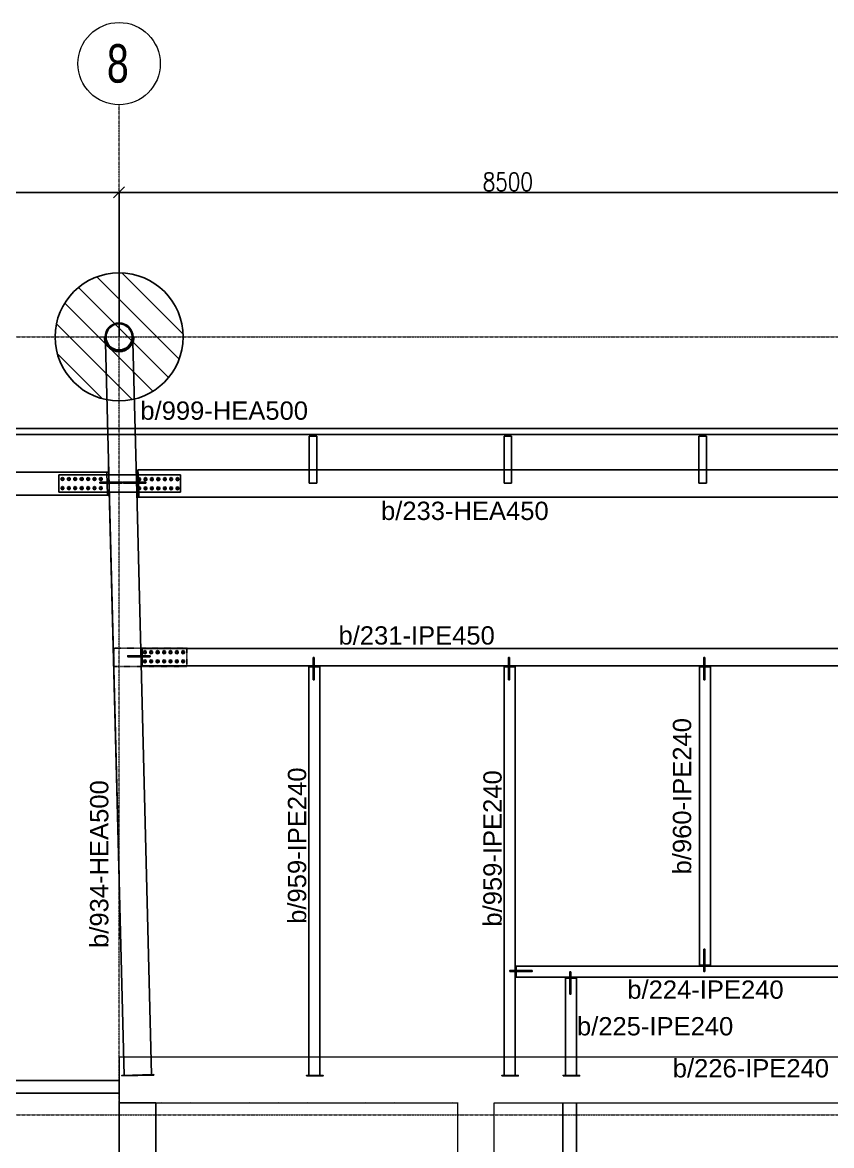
# Model space of a CAD drawing. Header units: millimetres. Extents: x -999 to 93225, y -17477 to 29086.
# Drawn here: x 20336 to 29182, y 16813 to 29086 of the extents above; entities that cross this region are included whole.
import ezdxf
from ezdxf.enums import TextEntityAlignment as Align

# ---------------------------------------------------------------- set-up
doc = ezdxf.new("R2010")
doc.units = ezdxf.units.MM
doc.header["$LTSCALE"] = 0.4
for name, pattern in [('Dash', [0.9525, 0.47625, -0.47625]), ('DXK_LINE_DOT2', [3.9198, 1.9599, -1.9599]), ('Grid Line', [3.33375, 1.905, -0.47625, 0.47625, -0.47625])]:
    doc.linetypes.add(name, pattern=pattern)
doc.layers.get('0').update_dxf_attribs({"color": 255})
for name, color, linetype, lineweight in [('0-2', 7, 'Dash', 9), ('0-3', 250, 'Continuous', 5), ('E_COLUMNAS', 1, 'Continuous', 18), ('E_COLUMNAS-1', 1, 'Continuous', 25), ('E_EJES', 8, 'Continuous', 9), ('E_EJES-1', 8, 'Grid Line', 9), ('E_MUROS', 2, 'Continuous', 18), ('E_TEXTO', 3, 'Continuous', 9), ('E_VIGAS-1', 254, 'Continuous', 25), ('E_VIGAS-2', 8, 'Continuous', 25), ('I-WALL-1', 2, 'Continuous', 18)]:
    doc.layers.add(name, color=color, linetype=linetype, lineweight=lineweight)
doc.layers.add('COTAS', color=8, linetype='Continuous')
doc.layers.add('P_PLATINA', color=6, linetype='Continuous')
doc.styles.add('CNI_COTAS', font='romans.shx', dxfattribs={"width": 0.8})
doc.styles.add('Swis721 LtCn BT', font='swisscl.ttf', dxfattribs={"height": 0.42})
doc.styles.add('VERDANA', font='arial.ttf')
doc.dimstyles.new('1.5', dxfattribs={"dimscale": 0, "dimtxt": 200, "dimasz": 120, "dimexe": 4, "dimexo": 4, "dimgap": 15, "dimtad": 1, "dimdec": 0, "dimzin": 4, "dimdsep": 46, "dimtxsty": 'CNI_COTAS', "dimblk": 'OBLIQUE', "dimcen": -0.09, "dimclrd": 256, "dimclrt": 3, "dimadec": 0, "dimazin": 0, "dimtfac": 1, "dimtdec": 0, "dimtmove": 2, "dimatfit": 0, "dimldrblk": 'OBLIQUE', "dimfxl": 0.05, "dimtolj": 1, "dimtzin": 0, "dimarcsym": 0})

# ---------------------------------------------------------------- blocks, each defined once
blk = doc.blocks.new('EST_SFM_VIGA-METALICA-SECCION-C - EST_SFM_VIGA-METALICA-UPN160-1505289-_10_00m_N_E_-NIVEL-3 DOC')
at = {"layer": 'E_VIGAS-1'}
for p, q in [((44.822, 0.018), (-44.831, 0.018)), ((-44.831, -0.047), (44.822, -0.047))]:
    blk.add_line(p, q, dxfattribs=at)
blk = doc.blocks.new('DCTIB_CNI_EST_MOD-1A-FAC_0001_rvt-2-_10_00m_N_E_-NIVEL-3 DOC')
at = {"layer": 'E_VIGAS-1'}
for p, q in [((-63.583, 165.076), (-63.583, 165.077)), ((-63.583, 165.077), (-63.555, 165.077)), ((-63.583, 165.076), (-63.501, 165.076)), ((-63.501, 165.076), (-63.583, 165.076)), ((-63.583, 165.076), (-63.583, 164.564)), ((-63.545, 165.082), (-63.545, 165.096)), ((-63.545, 165.077), (-63.545, 165.082)), ((-63.54, 165.096), (-63.54, 165.082)), ((-63.54, 165.082), (-63.54, 165.077)), ((-63.529, 165.077), (-63.501, 165.077)), ((-63.501, 165.077), (-63.501, 165.076)), ((-63.501, 165.076), (-63.501, 164.564)), ((-61.453, 165.076), (-61.453, 165.077)), ((-61.453, 165.077), (-61.425, 165.077)), ((-61.453, 165.076), (-61.371, 165.076)), ((-61.371, 165.076), (-61.453, 165.076)), ((-61.453, 165.076), (-61.453, 164.564)), ((-61.415, 165.082), (-61.415, 165.096)), ((-61.415, 165.077), (-61.415, 165.082)), ((-61.41, 165.096), (-61.41, 165.082)), ((-61.41, 165.082), (-61.41, 165.077)), ((-61.399, 165.077), (-61.371, 165.077)), ((-61.371, 165.077), (-61.371, 165.076)), ((-61.371, 165.076), (-61.371, 164.564)), ((-59.323, 165.076), (-59.323, 165.077)), ((-59.323, 165.077), (-59.295, 165.077)), ((-59.323, 165.076), (-59.241, 165.076)), ((-59.241, 165.076), (-59.323, 165.076)), ((-59.323, 165.076), (-59.323, 164.564)), ((-59.285, 165.082), (-59.285, 165.096)), ((-59.285, 165.077), (-59.285, 165.082)), ((-59.28, 165.096), (-59.28, 165.082)), ((-59.28, 165.082), (-59.28, 165.077)), ((-59.269, 165.077), (-59.241, 165.077)), ((-59.241, 165.077), (-59.241, 165.076)), ((-59.241, 165.076), (-59.241, 164.564)), ((-63.501, 164.564), (-63.583, 164.564)), ((-61.371, 164.564), (-61.453, 164.564)), ((-59.241, 164.564), (-59.323, 164.564))]:
    blk.add_line(p, q, dxfattribs=at)
for points, knots in [([(-63.555, 165.077), (-63.554, 165.077), (-63.553, 165.077), (-63.55, 165.077), (-63.548, 165.078), (-63.546, 165.078), (-63.545, 165.08), (-63.545, 165.081), (-63.545, 165.082)], [0, 0, 0, 0, 0.142857, 0.285714, 0.428571, 0.571429, 0.785714, 1, 1, 1, 1]), ([(-63.545, 165.082), (-63.545, 165.081), (-63.545, 165.08), (-63.547, 165.078), (-63.548, 165.078), (-63.55, 165.077), (-63.551, 165.077), (-63.552, 165.077), (-63.554, 165.077), (-63.555, 165.077)], [0, 0, 0, 0, 0.285714, 0.428571, 0.571429, 0.678571, 0.732143, 0.785714, 1, 1, 1, 1]), ([(-63.529, 165.077), (-63.53, 165.077), (-63.531, 165.077), (-63.534, 165.077), (-63.536, 165.078), (-63.538, 165.078), (-63.539, 165.08), (-63.54, 165.081), (-63.54, 165.082)], [0, 0, 0, 0, 0.142857, 0.285714, 0.428571, 0.571429, 0.785714, 1, 1, 1, 1]), ([(-63.54, 165.082), (-63.54, 165.081), (-63.539, 165.08), (-63.538, 165.078), (-63.536, 165.078), (-63.535, 165.077), (-63.534, 165.077), (-63.532, 165.077), (-63.53, 165.077), (-63.529, 165.077)], [0, 0, 0, 0, 0.285714, 0.428571, 0.571429, 0.678571, 0.732143, 0.785714, 1, 1, 1, 1]), ([(-61.425, 165.077), (-61.424, 165.077), (-61.423, 165.077), (-61.42, 165.077), (-61.418, 165.078), (-61.416, 165.078), (-61.415, 165.08), (-61.415, 165.081), (-61.415, 165.082)], [0, 0, 0, 0, 0.142857, 0.285714, 0.428571, 0.571429, 0.785714, 1, 1, 1, 1]), ([(-61.415, 165.082), (-61.415, 165.081), (-61.415, 165.08), (-61.417, 165.078), (-61.418, 165.078), (-61.42, 165.077), (-61.421, 165.077), (-61.422, 165.077), (-61.424, 165.077), (-61.425, 165.077)], [0, 0, 0, 0, 0.285714, 0.428571, 0.571429, 0.678571, 0.732143, 0.785714, 1, 1, 1, 1]), ([(-61.399, 165.077), (-61.4, 165.077), (-61.401, 165.077), (-61.404, 165.077), (-61.406, 165.078), (-61.408, 165.078), (-61.409, 165.08), (-61.41, 165.081), (-61.41, 165.082)], [0, 0, 0, 0, 0.142857, 0.285714, 0.428571, 0.571429, 0.785714, 1, 1, 1, 1]), ([(-61.41, 165.082), (-61.41, 165.081), (-61.409, 165.08), (-61.408, 165.078), (-61.406, 165.078), (-61.405, 165.077), (-61.404, 165.077), (-61.402, 165.077), (-61.4, 165.077), (-61.399, 165.077)], [0, 0, 0, 0, 0.285714, 0.428571, 0.571429, 0.678571, 0.732143, 0.785714, 1, 1, 1, 1]), ([(-59.295, 165.077), (-59.294, 165.077), (-59.293, 165.077), (-59.29, 165.077), (-59.288, 165.078), (-59.286, 165.078), (-59.285, 165.08), (-59.285, 165.081), (-59.285, 165.082)], [0, 0, 0, 0, 0.142857, 0.285714, 0.428571, 0.571429, 0.785714, 1, 1, 1, 1]), ([(-59.285, 165.082), (-59.285, 165.081), (-59.285, 165.08), (-59.287, 165.078), (-59.288, 165.078), (-59.29, 165.077), (-59.291, 165.077), (-59.292, 165.077), (-59.294, 165.077), (-59.295, 165.077)], [0, 0, 0, 0, 0.285714, 0.428571, 0.571429, 0.678571, 0.732143, 0.785714, 1, 1, 1, 1]), ([(-59.269, 165.077), (-59.27, 165.077), (-59.271, 165.077), (-59.274, 165.077), (-59.276, 165.078), (-59.278, 165.078), (-59.279, 165.08), (-59.28, 165.081), (-59.28, 165.082)], [0, 0, 0, 0, 0.142857, 0.285714, 0.428571, 0.571429, 0.785714, 1, 1, 1, 1]), ([(-59.28, 165.082), (-59.28, 165.081), (-59.279, 165.08), (-59.278, 165.078), (-59.276, 165.078), (-59.275, 165.077), (-59.274, 165.077), (-59.272, 165.077), (-59.27, 165.077), (-59.269, 165.077)], [0, 0, 0, 0, 0.285714, 0.428571, 0.571429, 0.678571, 0.732143, 0.785714, 1, 1, 1, 1])]:
    blk.add_open_spline(points, degree=3, knots=knots, dxfattribs=at)
blk.add_blockref('EST_SFM_VIGA-METALICA-SECCION-C - EST_SFM_VIGA-METALICA-UPN160-1505289-_10_00m_N_E_-NIVEL-3 DOC', (-41.042, 165.143), dxfattribs=at)
blk = doc.blocks.new('Grid - CNI_NOMBRE EJES-372759-_10_00m_N_E_-NIVEL-3 DOC')
at = {"layer": 'E_EJES'}
blk.add_circle((0, 0), 0.003, dxfattribs=at)
blk = doc.blocks.new('Bolt-72574620-2394 - 1471')
at = {"color": 253, "linetype": 'Continuous'}
for p, q in [((29976, 28239), (29991, 28247)), ((29976, 28221), (29976, 28239)), ((29991, 28247), (30006, 28239)), ((30006, 28239), (30006, 28221)), ((30046, 28239), (30061, 28247)), ((30046, 28221), (30046, 28239)), ((30061, 28247), (30076, 28239)), ((30076, 28239), (30076, 28221)), ((30116, 28239), (30131, 28247)), ((30116, 28221), (30116, 28239)), ((30131, 28247), (30146, 28239)), ((30146, 28239), (30146, 28221)), ((30186, 28239), (30201, 28247)), ((30186, 28221), (30186, 28239)), ((30201, 28247), (30216, 28239)), ((30216, 28239), (30216, 28221)), ((30256, 28239), (30271, 28247)), ((30256, 28221), (30256, 28239)), ((30271, 28247), (30286, 28239)), ((30286, 28239), (30286, 28221)), ((30326, 28239), (30341, 28247)), ((30326, 28221), (30326, 28239)), ((30341, 28247), (30356, 28239)), ((30356, 28239), (30356, 28221)), ((30396, 28239), (30411, 28247)), ((30396, 28221), (30396, 28239)), ((30411, 28247), (30426, 28239)), ((30426, 28239), (30426, 28221)), ((29991, 28213), (29976, 28221)), ((29976, 28139), (29991, 28147)), ((29976, 28121), (29976, 28139)), ((29991, 28113), (29976, 28121)), ((30006, 28221), (29991, 28213)), ((29991, 28147), (30006, 28139)), ((30006, 28121), (29991, 28113)), ((30006, 28139), (30006, 28121)), ((30061, 28213), (30046, 28221)), ((30046, 28139), (30061, 28147)), ((30046, 28121), (30046, 28139)), ((30061, 28113), (30046, 28121)), ((30076, 28221), (30061, 28213)), ((30061, 28147), (30076, 28139)), ((30076, 28121), (30061, 28113)), ((30076, 28139), (30076, 28121)), ((30131, 28213), (30116, 28221)), ((30116, 28139), (30131, 28147)), ((30116, 28121), (30116, 28139)), ((30131, 28113), (30116, 28121)), ((30146, 28221), (30131, 28213)), ((30131, 28147), (30146, 28139)), ((30146, 28121), (30131, 28113)), ((30146, 28139), (30146, 28121)), ((30201, 28213), (30186, 28221)), ((30186, 28139), (30201, 28147)), ((30186, 28121), (30186, 28139)), ((30201, 28113), (30186, 28121)), ((30216, 28221), (30201, 28213)), ((30201, 28147), (30216, 28139)), ((30216, 28121), (30201, 28113)), ((30216, 28139), (30216, 28121)), ((30271, 28213), (30256, 28221)), ((30256, 28139), (30271, 28147)), ((30256, 28121), (30256, 28139)), ((30271, 28113), (30256, 28121)), ((30286, 28221), (30271, 28213)), ((30271, 28147), (30286, 28139)), ((30286, 28121), (30271, 28113)), ((30286, 28139), (30286, 28121)), ((30341, 28213), (30326, 28221)), ((30326, 28139), (30341, 28147)), ((30326, 28121), (30326, 28139)), ((30341, 28113), (30326, 28121)), ((30356, 28221), (30341, 28213)), ((30341, 28147), (30356, 28139)), ((30356, 28121), (30341, 28113)), ((30356, 28139), (30356, 28121)), ((30411, 28213), (30396, 28221)), ((30396, 28139), (30411, 28147)), ((30396, 28121), (30396, 28139)), ((30411, 28113), (30396, 28121)), ((30426, 28221), (30411, 28213)), ((30411, 28147), (30426, 28139)), ((30426, 28121), (30411, 28113)), ((30426, 28139), (30426, 28121))]:
    blk.add_line(p, q, dxfattribs=at)
for centre, radius, start, end in [((29991, 28230), 11.5, 18, 198), ((29991, 28230), 10, 90, 270), ((29991, 28230), 11.5, 198, 18), ((29991, 28230), 10, 270, 90), ((30061, 28230), 11.5, 18, 198), ((30061, 28230), 10, 90, 270), ((30061, 28230), 11.5, 198, 18), ((30061, 28230), 10, 270, 90), ((30131, 28230), 11.5, 18, 198), ((30131, 28230), 10, 90, 270), ((30131, 28230), 11.5, 198, 18), ((30131, 28230), 10, 270, 90), ((30201, 28230), 11.5, 18, 198), ((30201, 28230), 10, 90, 270), ((30201, 28230), 11.5, 198, 18), ((30201, 28230), 10, 270, 90), ((30271, 28230), 11.5, 18, 198), ((30271, 28230), 10, 90, 270), ((30271, 28230), 11.5, 198, 18), ((30271, 28230), 10, 270, 90), ((30341, 28230), 11.5, 18, 198), ((30341, 28230), 10, 90, 270), ((30341, 28230), 11.5, 198, 18), ((30341, 28230), 10, 270, 90), ((30411, 28230), 11.5, 18, 198), ((30411, 28230), 10, 90, 270), ((30411, 28230), 11.5, 198, 18), ((30411, 28230), 10, 270, 90), ((29991, 28130), 11.5, 18, 198), ((29991, 28130), 10, 90, 270), ((29991, 28130), 11.5, 198, 18), ((29991, 28130), 10, 270, 90), ((30061, 28130), 11.5, 18, 198), ((30061, 28130), 10, 90, 270), ((30061, 28130), 11.5, 198, 18), ((30061, 28130), 10, 270, 90), ((30131, 28130), 11.5, 18, 198), ((30131, 28130), 10, 90, 270), ((30131, 28130), 11.5, 198, 18), ((30131, 28130), 10, 270, 90), ((30201, 28130), 11.5, 18, 198), ((30201, 28130), 10, 90, 270), ((30201, 28130), 11.5, 198, 18), ((30201, 28130), 10, 270, 90), ((30271, 28130), 11.5, 18, 198), ((30271, 28130), 10, 90, 270), ((30271, 28130), 11.5, 198, 18), ((30271, 28130), 10, 270, 90), ((30341, 28130), 11.5, 18, 198), ((30341, 28130), 10, 90, 270), ((30341, 28130), 11.5, 198, 18), ((30341, 28130), 10, 270, 90), ((30411, 28130), 11.5, 18, 198), ((30411, 28130), 10, 90, 270), ((30411, 28130), 11.5, 198, 18), ((30411, 28130), 10, 270, 90)]:
    blk.add_arc(centre, radius, start, end, dxfattribs=at)
blk = doc.blocks.new('Bolt-72574620-2134 - 1471')
at = {"color": 253, "linetype": 'Continuous'}
for p, q in [((29089, 30135), (29104, 30144)), ((29089, 30118), (29089, 30135)), ((29104, 30109), (29089, 30118)), ((29104, 30144), (29119, 30135)), ((29119, 30118), (29104, 30109)), ((29119, 30135), (29119, 30118)), ((29159, 30135), (29174, 30144)), ((29159, 30118), (29159, 30135)), ((29174, 30109), (29159, 30118)), ((29174, 30144), (29189, 30135)), ((29189, 30118), (29174, 30109)), ((29189, 30135), (29189, 30118)), ((29229, 30135), (29244, 30144)), ((29229, 30118), (29229, 30135)), ((29244, 30109), (29229, 30118)), ((29244, 30144), (29259, 30135)), ((29259, 30118), (29244, 30109)), ((29259, 30135), (29259, 30118)), ((29299, 30135), (29314, 30144)), ((29299, 30118), (29299, 30135)), ((29314, 30109), (29299, 30118)), ((29314, 30144), (29329, 30135)), ((29329, 30118), (29314, 30109)), ((29329, 30135), (29329, 30118)), ((29369, 30135), (29384, 30144)), ((29369, 30118), (29369, 30135)), ((29384, 30109), (29369, 30118)), ((29384, 30144), (29399, 30135)), ((29399, 30118), (29384, 30109)), ((29399, 30135), (29399, 30118)), ((29439, 30135), (29454, 30144)), ((29439, 30118), (29439, 30135)), ((29454, 30109), (29439, 30118)), ((29454, 30144), (29469, 30135)), ((29469, 30118), (29454, 30109)), ((29469, 30135), (29469, 30118)), ((29509, 30136), (29524, 30144)), ((29509, 30118), (29509, 30136)), ((29524, 30110), (29509, 30118)), ((29524, 30144), (29539, 30136)), ((29539, 30118), (29524, 30110)), ((29539, 30136), (29539, 30118)), ((29089, 30035), (29104, 30044)), ((29089, 30018), (29089, 30035)), ((29104, 30009), (29089, 30018)), ((29104, 30044), (29119, 30035)), ((29119, 30018), (29104, 30009)), ((29119, 30035), (29119, 30018)), ((29159, 30035), (29174, 30044)), ((29159, 30018), (29159, 30035)), ((29174, 30009), (29159, 30018)), ((29174, 30044), (29189, 30035)), ((29189, 30018), (29174, 30009)), ((29189, 30035), (29189, 30018)), ((29229, 30035), (29244, 30044)), ((29229, 30018), (29229, 30035)), ((29244, 30009), (29229, 30018)), ((29244, 30044), (29259, 30035)), ((29259, 30018), (29244, 30009)), ((29259, 30035), (29259, 30018)), ((29299, 30035), (29314, 30044)), ((29299, 30018), (29299, 30035)), ((29314, 30009), (29299, 30018)), ((29314, 30044), (29329, 30035)), ((29329, 30018), (29314, 30009)), ((29329, 30035), (29329, 30018)), ((29369, 30035), (29384, 30044)), ((29369, 30018), (29369, 30035)), ((29384, 30009), (29369, 30018)), ((29384, 30044), (29399, 30035)), ((29399, 30018), (29384, 30009)), ((29399, 30035), (29399, 30018)), ((29439, 30035), (29454, 30044)), ((29439, 30018), (29439, 30035)), ((29454, 30009), (29439, 30018)), ((29454, 30044), (29469, 30035)), ((29469, 30018), (29454, 30009)), ((29469, 30035), (29469, 30018)), ((29509, 30036), (29524, 30044)), ((29509, 30018), (29509, 30036)), ((29524, 30010), (29509, 30018)), ((29524, 30044), (29539, 30036)), ((29539, 30018), (29524, 30010)), ((29539, 30036), (29539, 30018))]:
    blk.add_line(p, q, dxfattribs=at)
for centre, radius, start, end in [((29104, 30126), 11.5, 18.073, 198.073), ((29104, 30126), 11.5, 198.073, 18.073), ((29104, 30126), 10, 90.073, 270.073), ((29104, 30126), 10, 270.073, 90.073), ((29174, 30126), 11.5, 18.073, 198.073), ((29174, 30126), 11.5, 198.073, 18.073), ((29174, 30126), 10, 90.073, 270.073), ((29174, 30126), 10, 270.073, 90.073), ((29244, 30127), 11.5, 18.073, 198.073), ((29244, 30127), 11.5, 198.073, 18.073), ((29244, 30127), 10, 90.073, 270.073), ((29244, 30127), 10, 270.073, 90.073), ((29314, 30127), 11.5, 18.073, 198.073), ((29314, 30127), 11.5, 198.073, 18.073), ((29314, 30127), 10, 90.073, 270.073), ((29314, 30127), 10, 270.073, 90.073), ((29384, 30127), 11.5, 18.073, 198.073), ((29384, 30127), 11.5, 198.073, 18.073), ((29384, 30127), 10, 90.073, 270.073), ((29384, 30127), 10, 270.073, 90.073), ((29454, 30127), 11.5, 18.073, 198.073), ((29454, 30127), 11.5, 198.073, 18.073), ((29454, 30127), 10, 90.073, 270.073), ((29454, 30127), 10, 270.073, 90.073), ((29524, 30127), 11.5, 18.073, 198.073), ((29524, 30127), 11.5, 198.073, 18.073), ((29524, 30127), 10, 90.073, 270.073), ((29524, 30127), 10, 270.073, 90.073), ((29104, 30026), 11.5, 18.073, 198.073), ((29104, 30026), 11.5, 198.073, 18.073), ((29104, 30026), 10, 90.073, 270.073), ((29104, 30026), 10, 270.073, 90.073), ((29174, 30026), 11.5, 18.073, 198.073), ((29174, 30026), 11.5, 198.073, 18.073), ((29174, 30026), 10, 90.073, 270.073), ((29174, 30026), 10, 270.073, 90.073), ((29244, 30027), 11.5, 18.073, 198.073), ((29244, 30027), 11.5, 198.073, 18.073), ((29244, 30027), 10, 90.073, 270.073), ((29244, 30027), 10, 270.073, 90.073), ((29314, 30027), 11.5, 18.073, 198.073), ((29314, 30027), 11.5, 198.073, 18.073), ((29314, 30027), 10, 90.073, 270.073), ((29314, 30027), 10, 270.073, 90.073), ((29384, 30027), 11.5, 18.073, 198.073), ((29384, 30027), 11.5, 198.073, 18.073), ((29384, 30027), 10, 90.073, 270.073), ((29384, 30027), 10, 270.073, 90.073), ((29454, 30027), 11.5, 18.073, 198.073), ((29454, 30027), 11.5, 198.073, 18.073), ((29454, 30027), 10, 90.073, 270.073), ((29454, 30027), 10, 270.073, 90.073), ((29524, 30027), 11.5, 18.073, 198.073), ((29524, 30027), 11.5, 198.073, 18.073), ((29524, 30027), 10, 90.073, 270.073), ((29524, 30027), 10, 270.073, 90.073)]:
    blk.add_arc(centre, radius, start, end, dxfattribs=at)
blk = doc.blocks.new('Part-72574620-2131 - 1471')
at = {"color": 253, "linetype": 'Continuous'}
for p, q in [((29064, 30173), (30396, 30174)), ((29064, 29983), (29064, 30173)), ((30396, 30174), (30396, 29983)), ((30396, 29983), (29064, 29983))]:
    blk.add_line(p, q, dxfattribs=at)
blk = doc.blocks.new('Bolt-72574620-2133 - 1471')
at = {"color": 253, "linetype": 'Continuous'}
for p, q in [((29927, 30134), (29942, 30142)), ((29927, 30116), (29927, 30134)), ((29942, 30108), (29927, 30116)), ((29942, 30142), (29957, 30134)), ((29957, 30116), (29942, 30108)), ((29957, 30134), (29957, 30116)), ((29997, 30134), (30012, 30142)), ((29997, 30116), (29997, 30134)), ((30012, 30108), (29997, 30116)), ((30012, 30142), (30027, 30134)), ((30027, 30116), (30012, 30108)), ((30027, 30134), (30027, 30116)), ((30067, 30134), (30082, 30142)), ((30067, 30116), (30067, 30134)), ((30082, 30108), (30067, 30116)), ((30082, 30142), (30097, 30134)), ((30097, 30116), (30082, 30108)), ((30097, 30134), (30097, 30116)), ((30137, 30134), (30152, 30143)), ((30137, 30117), (30137, 30134)), ((30152, 30108), (30137, 30117)), ((30152, 30143), (30167, 30134)), ((30167, 30117), (30152, 30108)), ((30167, 30134), (30167, 30117)), ((30207, 30134), (30222, 30143)), ((30207, 30117), (30207, 30134)), ((30222, 30108), (30207, 30117)), ((30222, 30143), (30237, 30134)), ((30237, 30117), (30222, 30108)), ((30237, 30134), (30237, 30117)), ((30277, 30134), (30292, 30143)), ((30277, 30117), (30277, 30134)), ((30292, 30108), (30277, 30117)), ((30292, 30143), (30307, 30134)), ((30307, 30117), (30292, 30108)), ((30307, 30134), (30307, 30117)), ((30347, 30134), (30362, 30143)), ((30347, 30117), (30347, 30134)), ((30362, 30108), (30347, 30117)), ((30362, 30143), (30377, 30134)), ((30377, 30117), (30362, 30108)), ((30377, 30134), (30377, 30117)), ((29927, 30034), (29942, 30042)), ((29927, 30016), (29927, 30034)), ((29942, 30008), (29927, 30016)), ((29942, 30042), (29957, 30034)), ((29957, 30016), (29942, 30008)), ((29957, 30034), (29957, 30016)), ((29997, 30034), (30012, 30042)), ((29997, 30016), (29997, 30034)), ((30012, 30008), (29997, 30016)), ((30012, 30042), (30027, 30034)), ((30027, 30016), (30012, 30008)), ((30027, 30034), (30027, 30016)), ((30067, 30034), (30082, 30042)), ((30067, 30016), (30067, 30034)), ((30082, 30008), (30067, 30016)), ((30082, 30042), (30097, 30034)), ((30097, 30016), (30082, 30008)), ((30097, 30034), (30097, 30016)), ((30137, 30034), (30152, 30043)), ((30137, 30017), (30137, 30034)), ((30152, 30008), (30137, 30017)), ((30152, 30043), (30167, 30034)), ((30167, 30017), (30152, 30008)), ((30167, 30034), (30167, 30017)), ((30207, 30034), (30222, 30043)), ((30207, 30017), (30207, 30034)), ((30222, 30008), (30207, 30017)), ((30222, 30043), (30237, 30034)), ((30237, 30017), (30222, 30008)), ((30237, 30034), (30237, 30017)), ((30277, 30034), (30292, 30043)), ((30277, 30017), (30277, 30034)), ((30292, 30008), (30277, 30017)), ((30292, 30043), (30307, 30034)), ((30307, 30017), (30292, 30008)), ((30307, 30034), (30307, 30017)), ((30347, 30034), (30362, 30043)), ((30347, 30017), (30347, 30034)), ((30362, 30008), (30347, 30017)), ((30362, 30043), (30377, 30034)), ((30377, 30017), (30362, 30008)), ((30377, 30034), (30377, 30017))]:
    blk.add_line(p, q, dxfattribs=at)
for centre, radius, start, end in [((29942, 30125), 11.5, 18.073, 198.073), ((29942, 30125), 11.5, 198.073, 18.073), ((29942, 30125), 10, 90.073, 270.073), ((29942, 30125), 10, 270.073, 90.073), ((30012, 30125), 11.5, 18.073, 198.073), ((30012, 30125), 11.5, 198.073, 18.073), ((30012, 30125), 10, 90.073, 270.073), ((30012, 30125), 10, 270.073, 90.073), ((30082, 30125), 11.5, 18.073, 198.073), ((30082, 30125), 11.5, 198.073, 18.073), ((30082, 30125), 10, 90.073, 270.073), ((30082, 30125), 10, 270.073, 90.073), ((30152, 30125), 11.5, 18.073, 198.073), ((30152, 30125), 11.5, 198.073, 18.073), ((30152, 30125), 10, 90.073, 270.073), ((30152, 30125), 10, 270.073, 90.073), ((30222, 30125), 11.5, 18.073, 198.073), ((30222, 30125), 11.5, 198.073, 18.073), ((30222, 30125), 10, 90.073, 270.073), ((30222, 30125), 10, 270.073, 90.073), ((30292, 30125), 11.5, 18.073, 198.073), ((30292, 30125), 11.5, 198.073, 18.073), ((30292, 30125), 10, 90.073, 270.073), ((30292, 30125), 10, 270.073, 90.073), ((30362, 30125), 11.5, 18.073, 198.073), ((30362, 30125), 11.5, 198.073, 18.073), ((30362, 30125), 10, 90.073, 270.073), ((30362, 30125), 10, 270.073, 90.073), ((29942, 30025), 11.5, 18.073, 198.073), ((29942, 30025), 11.5, 198.073, 18.073), ((29942, 30025), 10, 90.073, 270.073), ((29942, 30025), 10, 270.073, 90.073), ((30012, 30025), 11.5, 18.073, 198.073), ((30012, 30025), 11.5, 198.073, 18.073), ((30012, 30025), 10, 90.073, 270.073), ((30012, 30025), 10, 270.073, 90.073), ((30082, 30025), 11.5, 18.073, 198.073), ((30082, 30025), 11.5, 198.073, 18.073), ((30082, 30025), 10, 90.073, 270.073), ((30082, 30025), 10, 270.073, 90.073), ((30152, 30025), 11.5, 18.073, 198.073), ((30152, 30025), 11.5, 198.073, 18.073), ((30152, 30025), 10, 90.073, 270.073), ((30152, 30025), 10, 270.073, 90.073), ((30222, 30025), 11.5, 18.073, 198.073), ((30222, 30025), 11.5, 198.073, 18.073), ((30222, 30025), 10, 90.073, 270.073), ((30222, 30025), 10, 270.073, 90.073), ((30292, 30025), 11.5, 18.073, 198.073), ((30292, 30025), 11.5, 198.073, 18.073), ((30292, 30025), 10, 90.073, 270.073), ((30292, 30025), 10, 270.073, 90.073), ((30362, 30025), 11.5, 18.073, 198.073), ((30362, 30025), 11.5, 198.073, 18.073), ((30362, 30025), 10, 90.073, 270.073), ((30362, 30025), 10, 270.073, 90.073)]:
    blk.add_arc(centre, radius, start, end, dxfattribs=at)
blk = doc.blocks.new('Part-72574620-2393 - 1471')
at = {"color": 253, "linetype": 'DXK_LINE_DOT2'}
for p, q in [((29651, 28075), (29652, 28275)), ((29652, 28275), (30452, 28275)), ((30452, 28275), (30451, 28075)), ((30451, 28075), (29651, 28075))]:
    blk.add_line(p, q, dxfattribs=at)
blk = doc.blocks.new('_Oblique')
at = {"color": 0, "linetype": 'ByBlock', "lineweight": -2}
blk.add_line((-0.5, -0.5), (0.5, 0.5), dxfattribs=at)
blk = doc.blocks.new('*D842')
at = {"layer": 'COTAS', "color": 0, "lineweight": -2, "transparency": 16777216}
for p, q in [((12892, 25654), (12892, 27233)), ((21392, 25654), (21392, 27233))]:
    blk.add_line(p, q, dxfattribs=at)
at = {"layer": 'COTAS', "lineweight": -2, "transparency": 16777216}
blk.add_line((12892, 27229), (21392, 27229), dxfattribs=at)
at = {"layer": 'Defpoints', "color": 0, "transparency": 16777216}
for p in [(21392, 27229), (12892, 25650), (21392, 25650)]:
    blk.add_point(p, dxfattribs=at)
at = {"layer": 'COTAS', "lineweight": -2, "transparency": 16777216, "xscale": 120, "yscale": 120, "zscale": 120, "rotation": 180}
blk.add_blockref('_Oblique', (12892, 27229), dxfattribs=at)
at = {"layer": 'COTAS', "lineweight": -2, "transparency": 16777216, "xscale": 120, "yscale": 120, "zscale": 120}
blk.add_blockref('_Oblique', (21392, 27229), dxfattribs=at)
at = {"layer": 'COTAS', "color": 3, "transparency": 16777216, "insert": (17142, 27344), "char_height": 200, "attachment_point": 5, "style": 'CNI_COTAS'}
blk.add_mtext('\\A1;8500', dxfattribs=at)
blk = doc.blocks.new('*D843')
at = {"layer": 'COTAS', "color": 0, "lineweight": -2, "transparency": 16777216}
for p, q in [((21392, 25654), (21392, 27233)), ((29892, 25689), (29892, 27233))]:
    blk.add_line(p, q, dxfattribs=at)
at = {"layer": 'COTAS', "lineweight": -2, "transparency": 16777216}
blk.add_line((21392, 27229), (29892, 27229), dxfattribs=at)
at = {"layer": 'Defpoints', "color": 0, "transparency": 16777216}
for p in [(29892, 27229), (29892, 25685), (21392, 25650)]:
    blk.add_point(p, dxfattribs=at)
at = {"layer": 'COTAS', "lineweight": -2, "transparency": 16777216, "xscale": 120, "yscale": 120, "zscale": 120, "rotation": 180}
blk.add_blockref('_Oblique', (21392, 27229), dxfattribs=at)
at = {"layer": 'COTAS', "lineweight": -2, "transparency": 16777216, "xscale": 120, "yscale": 120, "zscale": 120}
blk.add_blockref('_Oblique', (29892, 27229), dxfattribs=at)
at = {"layer": 'COTAS', "color": 3, "transparency": 16777216, "insert": (25642, 27344), "char_height": 200, "attachment_point": 5, "style": 'CNI_COTAS'}
blk.add_mtext('\\A1;8500', dxfattribs=at)

msp = doc.modelspace()

# ---------------------------------------------------------------- hatches: boundary and pattern name
at = {"layer": 'E_COLUMNAS'}
h = msp.add_hatch(dxfattribs=at)
h.set_pattern_fill('FP_1', color=256, scale=1000, style=0, pattern_type=2)
h.set_pattern_definition([(135, (87054.57, -115012.8), (-159.09903, -159.09903), [])])
h.paths.add_polyline_path([(21392.5, 24949.6), (21483.8, 24955.6), (21573.6, 24973.5), (21660.4, 25002.9), (21742.5, 25043.4), (21818.6, 25094.3), (21887.5, 25154.6), (21947.8, 25223.5), (21998.7, 25299.6), (22039.2, 25381.7), (22068.6, 25468.4), (22086.5, 25558.2), (22092.5, 25649.6), (22086.5, 25741), (22068.6, 25830.8), (22039.2, 25917.5), (21998.7, 25999.6), (21947.8, 26075.7), (21887.5, 26144.6), (21818.6, 26205), (21736.1, 26259), (21660.4, 26296.3), (21573.6, 26325.8), (21483.8, 26343.6), (21392.5, 26349.6), (21301.1, 26343.6), (21211.3, 26325.8), (21124.6, 26296.3), (21042.5, 26255.8), (20966.3, 26205), (20897.5, 26144.6), (20837.1, 26075.7), (20786.3, 25999.6), (20745.8, 25917.5), (20716.3, 25830.8), (20698.5, 25741), (20692.5, 25649.6), (20698.5, 25558.2), (20716.3, 25468.4), (20745.8, 25381.7), (20786.3, 25299.6), (20837.1, 25223.5), (20897.5, 25154.6), (20966.3, 25094.3), (21042.5, 25043.4), (21124.6, 25002.9), (21211.3, 24973.5), (21301.1, 24955.6)])
h = msp.add_hatch(dxfattribs=at)
h.set_pattern_fill('FP_1', color=256, scale=1000, style=0, pattern_type=2)
h.set_pattern_definition([(135, (87054.57, -115012.8), (-159.09903, -159.09903), [])])
h.paths.add_polyline_path([(21392.5, 24949.6), (21483.8, 24955.6), (21573.6, 24973.5), (21660.4, 25002.9), (21742.5, 25043.4), (21818.6, 25094.3), (21887.5, 25154.6), (21947.8, 25223.5), (21998.7, 25299.6), (22039.2, 25381.7), (22068.6, 25468.4), (22086.5, 25558.2), (22092.5, 25649.6), (22086.5, 25741), (22068.6, 25830.8), (22039.2, 25917.5), (21998.7, 25999.6), (21947.8, 26075.7), (21887.5, 26144.6), (21818.6, 26205), (21736.1, 26259), (21660.4, 26296.3), (21573.6, 26325.8), (21483.8, 26343.6), (21392.5, 26349.6), (21301.1, 26343.6), (21211.3, 26325.8), (21124.6, 26296.3), (21042.5, 26255.8), (20966.3, 26205), (20897.5, 26144.6), (20837.1, 26075.7), (20786.3, 25999.6), (20745.8, 25917.5), (20716.3, 25830.8), (20698.5, 25741), (20692.5, 25649.6), (20698.5, 25558.2), (20716.3, 25468.4), (20745.8, 25381.7), (20786.3, 25299.6), (20837.1, 25223.5), (20897.5, 25154.6), (20966.3, 25094.3), (21042.5, 25043.4), (21124.6, 25002.9), (21211.3, 24973.5), (21301.1, 24955.6)])
at = {"layer": 'E_MUROS'}
h = msp.add_hatch(dxfattribs=at)
h.set_pattern_fill('FP_1', color=256, scale=1000, style=0, pattern_type=2)
h.set_pattern_definition([(135, (87054.57, -140512.8), (-159.09903, -159.09903), [])])
h.paths.add_polyline_path([(21792.7, 17279.7), (25092.6, 17279.7), (25092.6, 17282.1), (21792.7, 17282.1)])
h.paths.add_polyline_path([(21792.4, 17279.7), (21792.6, 17280.3), (21792.4, 17282.1)])

# ---------------------------------------------------------------- linework, layer by layer
at = {"color": 2, "linetype": 'Continuous'}
for points in [[(21542, 25679.4, 1), (21242.9, 25619.9, 1)], [(21532.2, 25621.8, 1), (21252.7, 25677.4, 1)]]:
    msp.add_lwpolyline(points, format="xyb", close=True, dxfattribs=at)
at = {"layer": '0-2'}
msp.add_line((25089, 17279.8), (25089.5, 17280.1), dxfattribs=at)
at = {"layer": 'E_COLUMNAS-1'}
msp.add_circle((21392.5, 25649.6), 700, dxfattribs=at)
for start, end in [(0, 180), (180, 0)]:
    msp.add_arc((21392.5, 25649.6), 700, start, end, dxfattribs=at)
at = {"layer": 'E_EJES-1'}
for p, q in [((21392.5, -2529.9), (21392.5, 28185.7)), ((-99.3, 25649.6), (92325, 25649.6)), ((-99.3, 17149.6), (92325, 17149.6))]:
    msp.add_line(p, q, dxfattribs=at)
at = {"layer": 'E_VIGAS-2'}
for p, q in [((21244.1, 25584.9), (21392.5, 19750.5)), ((21544, 25592.1), (21585.7, 23950.8)), ((21278, 24249.7), (21447.7, 17579.8)), ((21578.1, 24249.7), (21747.6, 17587.4)), ((21597.1, 23896.5), (21597.1, 24196.5)), ((21767.7, 24196.5), (21597.1, 24196.5)), ((29767.5, 24196.5), (21767.7, 24196.5)), ((13108.4, 24171.5), (21260, 24171.5)), ((21280, 24171.5), (21260, 24171.5)), ((21266.4, 23921.5), (21260, 24171.5)), ((21600.2, 24168.7), (21607.1, 23896.5)), ((21602.8, 24066.5), (21600.2, 24066.5)), ((21600.2, 24052.2), (21603.2, 24052.2)), ((21603.5, 24040.7), (21600.2, 24040.7)), ((21603.8, 24026.5), (21600.2, 24026.5)), ((13108.4, 23921.5), (21266.4, 23921.5)), ((21266.4, 23921.5), (21286.4, 23921.5)), ((21597.1, 23896.5), (21607.1, 23896.5)), ((21767.7, 23896.5), (21607.1, 23896.5)), ((29767.5, 23896.5), (21767.7, 23896.5)), ((21644, 22054.6), (21644, 22244.6)), ((21644, 22244.6), (21768, 22244.6)), ((21768, 22244.6), (29727.3, 22244.6)), ((21644, 22054.6), (21769, 22054.6)), ((21769, 22054.6), (29727.3, 22054.6)), ((23467.5, 22044.6), (23587.5, 22044.6)), ((23467.5, 22044.6), (23467.5, 17579.7)), ((23587.5, 22044.6), (23587.5, 17579.7)), ((25602.5, 22044.6), (25722.5, 22044.6)), ((25602.5, 22044.6), (25602.5, 17579.7)), ((25722.5, 22044.6), (25722.5, 17579.7)), ((27737.5, 22044.6), (27857.5, 22044.6)), ((27737.5, 22044.6), (27737.5, 18782.8)), ((27857.5, 22044.6), (27857.5, 18782.8)), ((27857.5, 18782.8), (27737.5, 18782.8)), ((25732.5, 18652.8), (25732.5, 18772.8)), ((25732.5, 18772.8), (29827.5, 18772.8)), ((25732.5, 18652.8), (29824.8, 18652.8)), ((26272.6, 18642.8), (26392.6, 18642.8)), ((26272.6, 18642.8), (26272.6, 17579.7)), ((26392.6, 18642.8), (26392.6, 17579.7)), ((21747.6, 17587.4), (21447.7, 17579.8)), ((23587.5, 17579.7), (23467.5, 17579.7)), ((19372.5, 17525.2), (21392.5, 17525.2)), ((21392.5, 17525.2), (21392.5, 17385.2)), ((19372.5, 17385.2), (21392.5, 17385.2)), ((21792.4, 17279.7), (21792.4, 17282.1)), ((21792.4, 15167.1), (21792.4, 17279.7)), ((25092.6, 17279.7), (25092.6, 17282.1)), ((26242.6, 17279.7), (26242.6, 14849.7)), ((26392.6, 17279.7), (26392.6, 14849.7))]:
    msp.add_line(p, q, dxfattribs=at)
for points in [[(21533.5, 25592.5), (21527, 25579.1), (21526, 25577.2), (21518.6, 25564.5), (21515.8, 25560.4), (21506.8, 25549.4), (21504.7, 25547.1), (21493.8, 25536.3), (21491.7, 25534.5), (21480.7, 25525.4), (21476.4, 25522.4), (21463.7, 25515.3), (21461.7, 25514.3), (21448.2, 25507.9), (21444.1, 25506.4), (21430.5, 25502.3), (21426.9, 25501.4), (21411.8, 25498.8), (21409.6, 25498.5), (21395.4, 25497.1), (21389.5, 25497.1), (21375.3, 25498.5), (21373.2, 25498.8), (21358.1, 25501.4), (21354.5, 25502.3), (21340.8, 25506.4), (21336.8, 25507.9), (21323.2, 25514.3), (21321.3, 25515.3), (21308.6, 25522.4), (21304.2, 25525.4), (21293.2, 25534.5), (21291.1, 25536.3), (21280.3, 25547.1), (21278.2, 25549.4), (21269.1, 25560.4), (21266.3, 25564.5), (21259, 25577.2), (21258, 25579.1), (21251.5, 25592.5), (21249.8, 25596.9), (21245.7, 25610.5), (21244.9, 25613.8), (21242.1, 25628.8), (21241.7, 25631.3), (21240.1, 25648.3), (21230.1, 25647.3), (21231.8, 25630.3), (21232.3, 25627), (21235, 25612), (21236.1, 25607.6), (21240.2, 25594), (21242.5, 25588.2), (21249, 25574.8), (21250.3, 25572.2), (21257.6, 25559.5), (21261.4, 25554.1), (21270.4, 25543), (21273.2, 25540), (21284.1, 25529.2), (21286.9, 25526.7), (21297.9, 25517.7), (21303.7, 25513.7), (21316.4, 25506.6), (21319, 25505.3), (21332.5, 25498.9), (21337.9, 25496.8), (21351.6, 25492.7), (21356.4, 25491.5), (21371.5, 25488.9), (21374.4, 25488.6), (21388.6, 25487.2), (21396.4, 25487.2), (21410.6, 25488.6), (21413.5, 25488.9), (21428.6, 25491.5), (21433.4, 25492.7), (21447, 25496.8), (21452.4, 25498.9), (21466, 25505.3), (21468.6, 25506.6), (21481.3, 25513.7), (21487.1, 25517.7), (21498.1, 25526.7), (21500.8, 25529.2), (21511.7, 25540), (21514.5, 25543), (21523.6, 25554.1), (21527.3, 25559.5), (21534.7, 25572.2), (21536, 25574.8), (21542.5, 25588.2), (21544.7, 25594), (21548.9, 25607.6), (21549.9, 25612), (21552.7, 25627), (21553.2, 25630.3), (21554.8, 25647.3), (21544.9, 25648.3), (21543.2, 25631.3), (21542.9, 25628.8), (21540.1, 25613.8), (21539.3, 25610.5), (21535.2, 25596.9)], [(21423.8, 17573.2), (21771.7, 17582), (21771.5, 17588), (21423.7, 17579.2)], [(23441.8, 17573.7), (23621.8, 17573.7), (23621.8, 17579.7), (23441.8, 17579.7)], [(25576.8, 17573.7), (25756.8, 17573.7), (25756.8, 17579.7), (25576.8, 17579.7)], [(26246.9, 17573.7), (26426.9, 17573.7), (26426.9, 17579.7), (26246.9, 17579.7)]]:
    msp.add_lwpolyline(points, close=True, dxfattribs=at)
at = {"layer": 'E_VIGAS-2', "color": 30, "true_color": 0xf26722}
msp.add_lwpolyline([(21792.4, 10634.7), (21792.4, 8519.7), (21392.4, 8519.7), (21392.4, 17279.7), (21792.4, 17279.7), (21792.4, 10634.7)], dxfattribs=at)
at = {"layer": 'I-WALL-1', "color": 40, "true_color": 0xf8d731}
msp.add_lwpolyline([(21392.7, 8019.7), (29892.7, 8019.7), (29892.7, 8519.7), (25492.6, 8519.7), (25492.6, 17279.7), (29892.7, 17279.7), (29892.7, 17779.7), (21392.7, 17779.7), (21392.7, 17279.7), (25092.6, 17279.7), (25092.6, 8519.7), (21392.7, 8519.7)], close=True, dxfattribs=at)
at = {"layer": 'P_PLATINA'}
for points in [[(21182.8, 24062.2), (21182.8, 24052.2), (21426.8, 24052.2), (21426.8, 24062.2)], [(21683.1, 24062.2), (21683.1, 24052.2), (21439.1, 24052.2), (21439.1, 24062.2)], [(21731.4, 22164.3), (21731.4, 22154.3), (21487.4, 22154.3), (21487.4, 22164.3)], [(23514.4, 21900.9), (23524.4, 21900.9), (23524.4, 22144.9), (23514.4, 22144.9)], [(25649.4, 21900.9), (25659.4, 21900.9), (25659.4, 22144.9), (25649.4, 22144.9)], [(27784.4, 21900.9), (27794.4, 21900.9), (27794.4, 22144.9), (27784.4, 22144.9)], [(27784.4, 18959.9), (27794.4, 18959.9), (27794.4, 18715.9), (27784.4, 18715.9)], [(25909.6, 18725.9), (25909.6, 18715.9), (25665.6, 18715.9), (25665.6, 18725.9)], [(26319.5, 18465.5), (26329.5, 18465.5), (26329.5, 18709.5), (26319.5, 18709.5)]]:
    msp.add_lwpolyline(points, close=True, dxfattribs=at)

# ---------------------------------------------------------------- block references
for name, p in [('Part-72574620-2131 - 1471', (-8330.9, -6030.4)), ('Bolt-72574620-2134 - 1471', (-8330.9, -6030.4)), ('Bolt-72574620-2133 - 1471', (-8330.9, -6030.4)), ('Part-72574620-2393 - 1471', (-8317.3, -6025.9)), ('Bolt-72574620-2394 - 1471', (-8317.3, -6025.9))]:
    msp.add_blockref(name, p)
at = {"layer": '0-3', "lineweight": 0, "xscale": 1000.000000003685, "yscale": 1000.000000003685, "zscale": 1000.000000003685}
msp.add_blockref('DCTIB_CNI_EST_MOD-1A-FAC_0001_rvt-2-_10_00m_N_E_-NIVEL-3 DOC', (87054.6, -140512.8), dxfattribs=at)
at = {"layer": 'E_EJES', "xscale": 150000.0000005526, "yscale": 150000.0000005526, "zscale": 150000.0000005526}
msp.add_blockref('Grid - CNI_NOMBRE EJES-372759-_10_00m_N_E_-NIVEL-3 DOC', (21392.5, 28635.7), dxfattribs=at)

# ---------------------------------------------------------------- texts
at = {"layer": 'E_EJES', "insert": (21258.8, 28848.3), "char_height": 420, "width": 312.658, "attachment_point": 1, "style": 'Swis721 LtCn BT'}
msp.add_mtext('8', dxfattribs=at)
at = {"layer": 'E_TEXTO', "style": 'VERDANA'}
for s, p in [('b/999-HEA500', (22541.3, 24743.9)), ('b/233-HEA450', (25172.4, 23648.8)), ('b/231-IPE450', (24645.6, 22287.2)), ('b/224-IPE240', (27803.1, 18416.7)), ('b/225-IPE240', (27252.6, 18016.4)), ('b/226-IPE240', (28299.7, 17557.2))]:
    msp.add_text(s, height=200, dxfattribs=at).set_placement(p, align=Align.CENTER)
for s, p in [('b/960-IPE240', (27646.8, 20629.9)), ('b/959-IPE240', (23437.7, 20090)), ('b/959-IPE240', (25574.8, 20059.7)), ('b/934-HEA500', (21274.7, 19888.5))]:
    msp.add_text(s, height=200, rotation=90, dxfattribs=at).set_placement(p, align=Align.CENTER)

# ---------------------------------------------------------------- dimensions: what is measured, and where the dimension line sits
at = {"layer": 'COTAS'}
for base, p1, p2, picture, middle in [((21392.5, 27229.2), (12892.5, 25649.6), (21392.5, 25649.6), '*D842', (17142.5, 27344.2)), ((29892.5, 27229.2), (21392.5, 25649.6), (29892.5, 25685.2), '*D843', (25642.5, 27344.2))]:
    dim = msp.add_linear_dim(base=base, p1=p1, p2=p2, dimstyle='1.5', override={"dimscale": 1}, dxfattribs=at)
    dim.commit()
    dim.dimension.update_dxf_attribs({"geometry": picture, "text_midpoint": middle})

doc.saveas('drawing.dxf')
